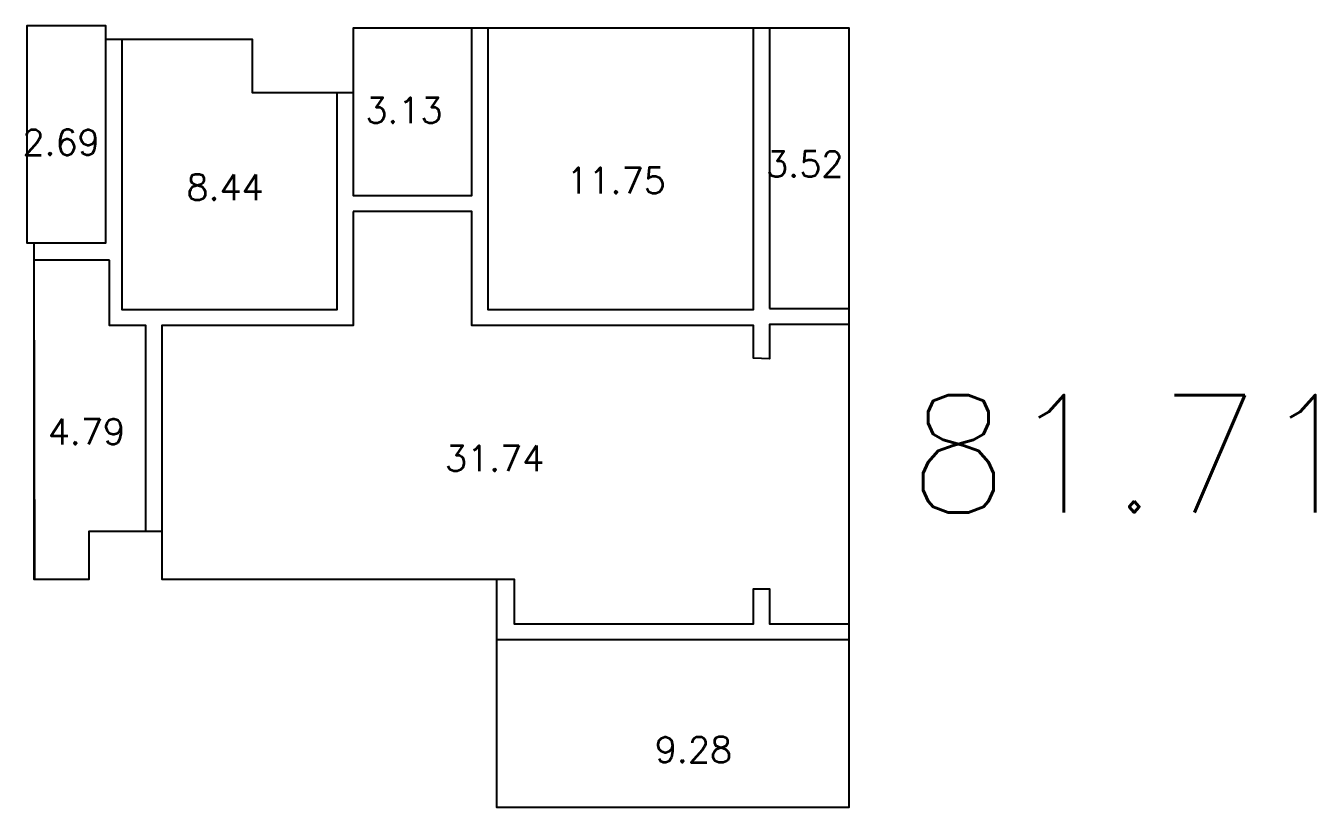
# Model space of a CAD drawing. Header units: inches. Extents: x 26859 to 99210, y 7818 to 34893.
# Drawn here: x 51472 to 67640, y 7818 to 17618 of the extents above; entities that cross this region are included whole.
import ezdxf
from ezdxf.enums import TextEntityAlignment as Align

# ---------------------------------------------------------------- set-up
doc = ezdxf.new("R2010")
doc.units = ezdxf.units.IN
doc.header["$LTSCALE"] = 100
doc.header["$MEASUREMENT"] = 0
doc.layers.add('도면층6', color=6, linetype='Continuous')
doc.styles.get("Standard").update_dxf_attribs({"font": 'txt.shx', "bigfont": 'whgtxt.shx'})

msp = doc.modelspace()

# ---------------------------------------------------------------- linework, layer by layer
at = {"layer": '도면층6'}
for points in [[(51486.1, 14897.7), (52476.1, 14897.7), (52476.1, 17617.7), (51486.1, 17617.7)], [(57066.1, 17587.7), (55576.1, 17587.7), (55576.1, 15487.7), (57066.1, 15487.7)], [(60596.1, 17587.7), (57266.1, 17587.7), (57266.1, 14057.7), (60596.1, 14057.7)], [(60796.1, 14072.7), (61796.1, 14072.7), (61796.1, 17587.7), (60796.1, 17587.7)]]:
    msp.add_lwpolyline(points, close=True, dxfattribs=at)
for points in [[(61796.1, 17587.7), (55576.1, 17587.7), (55576.1, 16777.7), (54316.1, 16777.7), (54316.1, 17447.7), (52476.1, 17447.7), (52476.1, 17617.7), (51486.1, 17617.7), (51486.1, 14897.7), (51574.7, 14897.7), (51574.7, 10677.7), (52266.1, 10677.7), (52266.1, 11277.7), (53176.1, 11277.7), (53176.1, 10677.7), (57376.1, 10677.7), (57376.1, 7817.7), (61796.1, 7817.7), (61796.1, 17587.7)], [(55376.1, 16777.7), (54316.1, 16777.7), (54316.1, 17447.7), (52676.1, 17447.7), (52676.1, 14057.7), (55376.1, 14057.7), (55376.1, 16777.7)], [(55576.1, 15287.7), (55576.1, 13857.7), (53176.1, 13857.7), (53176.1, 10677.7), (57596.1, 10677.7), (57596.1, 10117.7), (60596.1, 10117.7), (60596.1, 10557.7), (60796.1, 10557.7), (60796.1, 10117.7), (61796.1, 10117.7), (61796.1, 13872.7), (60796.1, 13872.7), (60796.1, 13442.7), (60596.1, 13449.7), (60596.1, 13857.7), (57066.1, 13857.7), (57066.1, 15287.7), (55576.1, 15287.7)], [(52521.1, 14677.7), (51575.1, 14677.7), (51581.1, 10677.7), (52266.1, 10677.7), (52266.1, 11277.7), (52976.1, 11277.7), (52976.1, 13857.7), (52521.1, 13857.7), (52521.1, 14677.7)], [(61796.1, 9917.7), (57376.1, 9917.7), (57376.1, 7817.7), (61796.1, 7817.7), (61796.1, 9917.7)]]:
    msp.add_lwpolyline(points, dxfattribs=at)

# ---------------------------------------------------------------- texts
for s, height, p in [('3.13', 322.88, (56697.4, 16397.2)), ('2.69', 322.88, (52399.3, 15994.7)), ('3.52', 322.88, (61724.1, 15722.5)), ('8.44', 322.88, (54454.2, 15431.8)), ('11.75', 322.88, (59496.2, 15516.1)), ('81.71', 1470.64, (68206.8, 11515.3)), ('4.79', 322.88, (52717.2, 12367.5)), ('31.74', 322.88, (57974, 12032.2)), ('9.28', 322.88, (60328.1, 8377.8))]:
    msp.add_text(s, height=height, dxfattribs=at).set_placement(p, align=Align.RIGHT)

doc.saveas('drawing.dxf')
